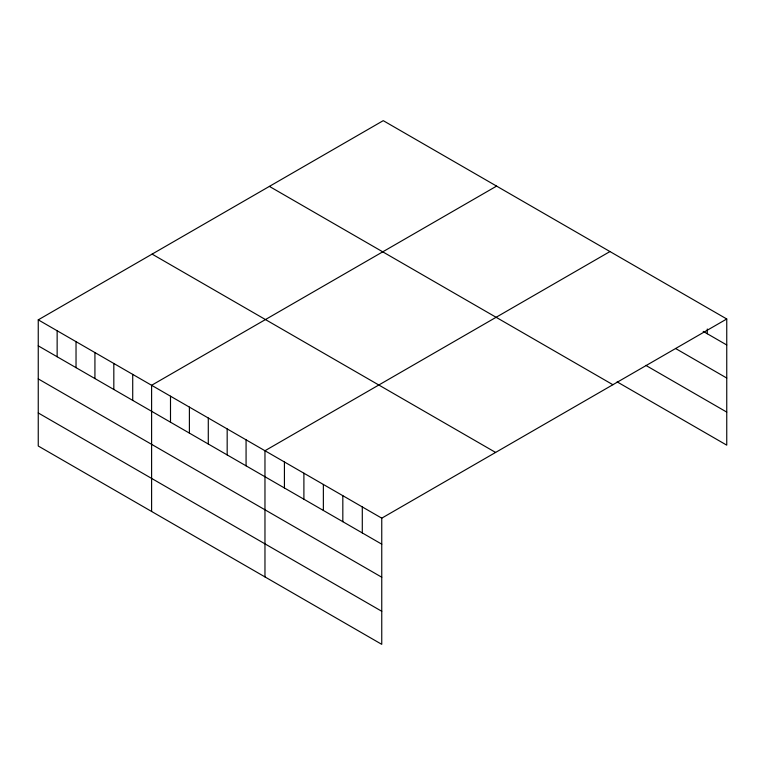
<?xml version="1.0" encoding="UTF-8"?>
<svg xmlns="http://www.w3.org/2000/svg" width="765" height="765" viewBox="0 0 765 765"><rect width="100%" height="100%" fill="white"/><g stroke="black" fill="none" stroke-linecap="round" stroke-linejoin="round"><path stroke-width="1.15" d="M38.25 319.847L381.754 518.163L381.754 644.34L38.25 446.014L38.25 319.847L383.246 120.66L726.75 318.986L726.75 445.154L617.125 381.869M496.6 186.105L151.604 385.292L151.604 511.46M609.954 251.561L264.967 450.738L264.967 576.906M381.754 518.163L726.75 318.986M703.188 331.379L726.75 344.986M675.524 348.467L726.75 378.044M645.813 365.374L726.75 412.096M269.395 186.392L612.899 384.719M152.101 254.114L495.605 452.44M38.25 345.847L381.754 544.164M38.25 378.895L381.754 577.221M38.25 412.957L381.754 611.283M707.281 329.017L707.281 333.75M362.294 506.927L362.294 532.928M342.825 495.691L342.825 521.692M323.366 484.455L323.366 510.446M303.896 473.21L303.896 499.21M284.427 461.974L284.427 487.974M246.072 439.827L246.072 465.828M227.176 428.916L227.176 454.917M208.29 418.015L208.29 444.016M189.395 407.104L189.395 433.105M170.499 396.194L170.499 422.194M132.718 374.381L132.718 400.382M113.822 363.471L113.822 389.471M94.927 352.569L94.927 378.57M76.031 341.659L76.031 367.659M57.145 330.748L57.145 356.748"/></g></svg>
